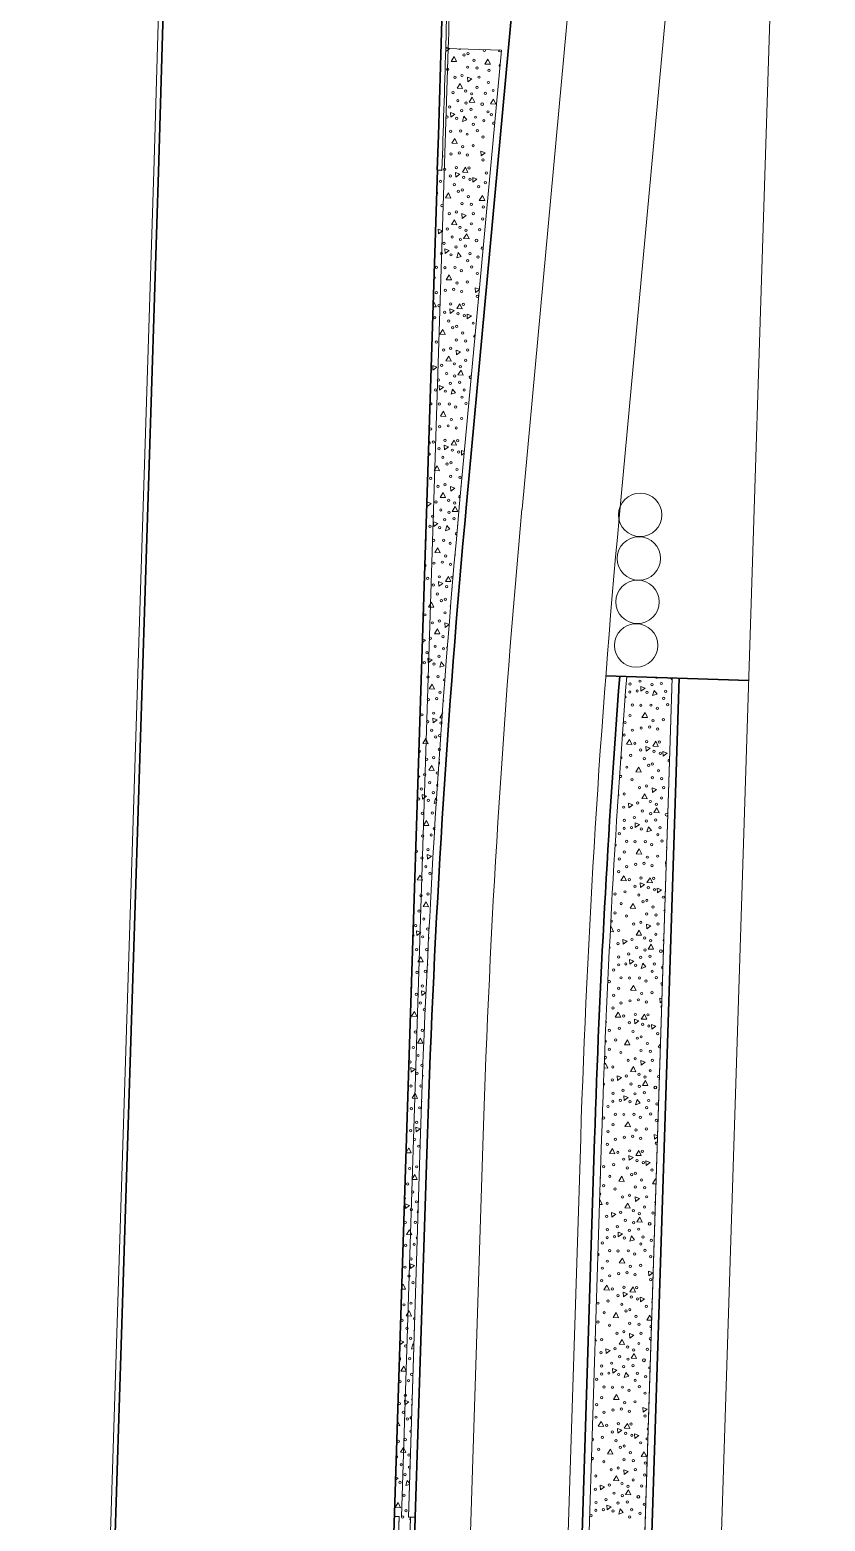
# Model space of a CAD drawing. Extents: x 2536801 to 2538856, y 7112140 to 7131569.
# Drawn here: x 2537920.6 to 2538034.7, y 7123693.4 to 7123907.5 of the extents above; entities that cross this region are included whole.
import ezdxf

# ---------------------------------------------------------------- set-up
doc = ezdxf.new("R2010")
doc.units = 0
doc.header["$LTSCALE"] = 100
doc.header["$MEASUREMENT"] = 0
for name, color, linetype, lineweight in [('D_BOC_FR', 3, 'Continuous', 13), ('D_BOC_RMP', 1, 'Continuous', 13), ('D_CTB_1', 2, 'Continuous', 0), ('D_EOS_ML', 7, 'Continuous', 30), ('D_EOS_RMP', 1, 'Continuous', 30), ('D_EOT_ML', 7, 'Continuous', 13), ('D_EOT_RMP', 1, 'Continuous', 13), ('D_FOC_FR', 3, 'Continuous', 30), ('D_FOC_RMP', 1, 'Continuous', 30), ('D_MBGF', 20, 'Continuous', 0), ('D_RIPRAP_1', 7, 'Continuous', 0)]:
    doc.layers.add(name, color=color, linetype=linetype, lineweight=lineweight)
doc.linetypes.add('mbgf', pattern='A,1,-0.5,[46,dgnlstyle-BGELINES.shx,S=0.008,R=0,X=0,Y=0],-0.5,1', length=3)

msp = doc.modelspace()

# ---------------------------------------------------------------- linework, layer by layer
at = {"layer": 'D_BOC_FR', "lineweight": 0}
for p, q in [((2537930.22, 7123631.49), (2537938.41, 7123888.66)), ((2537979.73, 7123887.34), (2537979.06, 7123887.36)), ((2537967.04, 7123489.05), (2537973.57, 7123694)), ((2537972.9, 7123694.02), (2537973.57, 7123694))]:
    msp.add_line(p, q, dxfattribs=at)
for centre, radius, start, end in [((2531944.12, 7124079.64), 6038.67, 358.340864, 1.18977), ((2531944.12, 7124079.66), 5997.33, 358.175056, 1.189864)]:
    msp.add_arc(centre, radius, start, end, dxfattribs=at)
at = {"layer": 'D_BOC_RMP', "lineweight": 0}
for p, q in [((2537968.7, 7123489), (2537975.23, 7123693.94)), ((2537975.23, 7123693.94), (2537975.9, 7123693.93))]:
    msp.add_line(p, q, dxfattribs=at)
at = {"layer": 'D_CTB_1', "linetype": 'Continuous', "lineweight": 0, "ltscale": 0.025}
for p, q in [((2537973.9, 7123693.99), (2537980.62, 7123904.79)), ((2537987.25, 7123893.67), (2537982.25, 7123839.46)), ((2538004.1, 7123542.95), (2538012.75, 7123814.42)), ((2537974.9, 7123693.96), (2537976.65, 7123749.03)), ((2537974.9, 7123693.96), (2537976.65, 7123749.03)), ((2537997.7, 7123593.18), (2538002.64, 7123748.2))]:
    msp.add_line(p, q, dxfattribs=at)
at = {"layer": 'D_CTB_1', "linetype": 'Continuous', "lineweight": 13}
for centre in [(2538008.18, 7123837.83), (2538007.99, 7123831.58), (2538007.79, 7123825.34), (2538007.59, 7123819.09)]:
    msp.add_circle(centre, 3.12, dxfattribs=at)
at = {"layer": 'D_CTB_1', "linetype": 'Continuous', "lineweight": 0, "ltscale": 0.025}
for radius, start in [(1509, 174.73388), (1483, 175.60422)]:
    msp.add_arc((2539484.88, 7123700.96), radius, start, 178.17507, dxfattribs=at)
at = {"layer": 'D_EOS_ML'}
msp.add_line((2537954.94, 7121968.72), (2538013.75, 7123814.39), dxfattribs=at)
at = {"layer": 'D_EOS_RMP'}
for p, q in [((2538008.62, 7124114.61), (2537983.25, 7123839.37)), ((2538023.75, 7123814.07), (2538003.25, 7123814.72)), ((2537975.9, 7123693.93), (2537977.65, 7123748.99)), ((2537993.35, 7123488.21), (2538001.64, 7123748.23))]:
    msp.add_line(p, q, dxfattribs=at)
for radius, start in [(1508, 174.73388), (1484, 175.60595)]:
    msp.add_arc((2539484.88, 7123700.96), radius, start, 178.17507, dxfattribs=at)
at = {"layer": 'D_EOT_ML'}
msp.add_line((2537920.56, 7120575.68), (2538034.73, 7124158.82), dxfattribs=at)
at = {"layer": 'D_EOT_RMP'}
for p, q in [((2538019.64, 7124147.05), (2537991.22, 7123838.64)), ((2538033.58, 7124145.77), (2538005.16, 7123837.35)), ((2537976, 7123446.09), (2537985.65, 7123748.73)), ((2537990, 7123445.65), (2537999.64, 7123748.29))]:
    msp.add_line(p, q, dxfattribs=at)
for radius in [1500, 1486]:
    msp.add_arc((2539484.88, 7123700.96), radius, 174.73388, 178.17507, dxfattribs=at)
at = {"layer": 'D_FOC_FR'}
for p, q in [((2537930.89, 7123631.47), (2537939.08, 7123888.64)), ((2537966.19, 7123483.38), (2537979.06, 7123887.36))]:
    msp.add_line(p, q, dxfattribs=at)
for centre, radius, start, end in [((2531944.12, 7124079.64), 6038, 358.175057, 1.18977), ((2531944.12, 7124079.66), 5998, 358.175056, 1.189864)]:
    msp.add_arc(centre, radius, start, end, dxfattribs=at)
at = {"layer": 'D_FOC_RMP'}
msp.add_line((2537969.37, 7123488.97), (2537975.9, 7123693.93), dxfattribs=at)
at = {"layer": 'D_MBGF', "linetype": 'mbgf', "lineweight": 13, "ltscale": 0.025}
msp.add_arc((2531944.68, 7124097.11), 6039, 358.175057, 358.345843, dxfattribs=at)
at = {"layer": 'D_RIPRAP_1', "color": 7, "linetype": 'Continuous', "lineweight": 0, "flags": 128}
for points in [[(2537980.27, 7123904.99), (2537980.84, 7123904.77), (2537980.26, 7123904.34), (2537980.26, 7123904.44)], [(2537988.23, 7123904.32), (2537987.82, 7123904.34), (2537987.97, 7123904.58)], [(2537979.67, 7123887.34), (2537979.69, 7123887.29), (2537979.06, 7123887.32)], [(2537985.09, 7123870.19), (2537984.53, 7123869.78), (2537984.49, 7123870.45), (2537985.09, 7123870.22)], [(2537978.45, 7123868.29), (2537978.54, 7123868.43), (2537978.88, 7123867.71), (2537978.44, 7123867.72)], [(2537984.46, 7123863.39), (2537984.27, 7123863.39), (2537984.49, 7123863.75)], [(2537977.83, 7123848.63), (2537978.07, 7123848.12), (2537977.81, 7123848.13)], [(2537982.92, 7123846.7), (2537982.55, 7123846.42), (2537982.51, 7123847.09), (2537982.94, 7123846.92)], [(2537977.19, 7123828.67), (2537977.25, 7123828.53), (2537977.19, 7123828.54)], [(2537976.92, 7123820.05), (2537977.38, 7123819.86), (2537976.9, 7123819.51)], [(2537980.49, 7123818.75), (2537980.39, 7123818.75), (2537980.51, 7123818.93)], [(2537979.82, 7123808.69), (2537979.4, 7123808.7), (2537979.84, 7123809.4), (2537979.86, 7123809.36)], [(2537979.38, 7123802.07), (2537979.37, 7123802.06), (2537979.33, 7123802.73), (2537979.42, 7123802.7)], [(2537976.29, 7123800.39), (2537976.57, 7123800.28), (2537976.28, 7123800.07)], [(2538005.14, 7123797.63), (2538005.17, 7123797.57), (2538005.13, 7123797.57)], [(2537979.01, 7123796.53), (2537978.59, 7123796.39), (2537978.79, 7123797.14), (2537979.03, 7123796.84)], [(2538011.89, 7123787.4), (2538011.84, 7123787.36), (2538011.8, 7123788.03), (2538011.91, 7123787.99)], [(2537975.66, 7123780.73), (2537975.76, 7123780.69), (2537975.66, 7123780.62)], [(2538011.69, 7123780.97), (2538011.57, 7123780.97), (2538011.69, 7123781.16)], [(2538003.93, 7123778.58), (2538004.02, 7123778.71), (2538004.36, 7123777.98), (2538003.91, 7123778)], [(2537977.86, 7123776.83), (2537977.78, 7123776.8), (2537977.87, 7123777.15)], [(2538011.27, 7123767.95), (2538011.03, 7123767.77), (2538010.99, 7123768.44), (2538011.28, 7123768.33)], [(2538011.06, 7123761.38), (2538010.76, 7123761.39), (2538011.08, 7123761.89)], [(2538003.1, 7123758.95), (2538003.21, 7123759.12), (2538003.54, 7123758.4), (2538003.07, 7123758.42)], [(2537977.01, 7123757.23), (2537976.96, 7123757.22), (2537977.01, 7123757.4)], [(2538010.65, 7123748.51), (2538010.21, 7123748.19), (2538010.18, 7123748.86), (2538010.66, 7123748.67)], [(2537974.57, 7123746.29), (2537974.98, 7123746.95), (2537975.32, 7123746.22), (2537974.56, 7123746.26)], [(2538010.44, 7123741.78), (2538009.95, 7123741.8), (2538010.39, 7123742.5), (2538010.46, 7123742.35)], [(2537976.29, 7123737.68), (2537976.15, 7123737.63), (2537976.31, 7123738.2)], [(2538002.36, 7123739.49), (2538002.39, 7123739.54), (2538002.73, 7123738.81), (2538002.34, 7123738.83)], [(2537973.95, 7123727.02), (2537974.17, 7123727.37), (2537974.51, 7123726.64), (2537973.94, 7123726.66)], [(2538009.81, 7123722.19), (2538009.14, 7123722.22), (2538009.58, 7123722.91), (2538009.82, 7123722.39)], [(2537973.71, 7123719.31), (2537974.25, 7123719.1), (2537973.69, 7123718.68)], [(2537975.67, 7123718.16), (2537975.34, 7123718.05), (2537975.54, 7123718.8), (2537975.68, 7123718.62)], [(2538001.73, 7123719.64), (2538001.92, 7123719.23), (2538001.71, 7123719.24)], [(2537975.43, 7123710.77), (2537975.34, 7123710.78), (2537975.44, 7123710.93)], [(2537973.34, 7123707.75), (2537973.36, 7123707.78), (2537973.69, 7123707.05), (2537973.32, 7123707.07)], [(2537973.08, 7123699.65), (2537973.44, 7123699.51), (2537973.07, 7123699.24)], [(2537975.04, 7123698.64), (2537974.53, 7123698.46), (2537974.73, 7123699.21), (2537975.05, 7123698.81)], [(2538001.09, 7123699.67), (2538001.1, 7123699.64), (2538001.09, 7123699.64)]]:
    msp.add_lwpolyline(points, dxfattribs=at)
at = {"layer": 'D_RIPRAP_1', "color": 7, "lineweight": 0, "flags": 128}
for points in [[(2537982.25, 7123839.46), (2537987.25, 7123893.67), (2537988.26, 7123904.57), (2537980.26, 7123904.8)], [(2537979.73, 7123887.34), (2537979.06, 7123887.36), (2537972.9, 7123694.02), (2537973.57, 7123694), (2537967.04, 7123489.05), (2537968.7, 7123489), (2537975.23, 7123693.94), (2537974.9, 7123693.95), (2537976.65, 7123749.02)], [(2538002.35, 7123487.92), (2538004.1, 7123542.95), (2538012.75, 7123814.42), (2538006.25, 7123814.63)]]:
    msp.add_lwpolyline(points, dxfattribs=at)
at = {"layer": 'D_RIPRAP_1', "color": 7, "linetype": 'Continuous', "lineweight": 0, "flags": 128}
for points in [[(2537981.82, 7123902.91), (2537981.05, 7123902.94), (2537981.49, 7123903.63)], [(2537986.67, 7123902.53), (2537985.89, 7123902.56), (2537986.33, 7123903.26)], [(2537983.43, 7123899.99), (2537983.39, 7123900.66), (2537984.01, 7123900.42)], [(2537982.69, 7123899.07), (2537981.91, 7123899.1), (2537982.35, 7123899.79)], [(2537984.42, 7123897.06), (2537983.64, 7123897.09), (2537984.08, 7123897.79)], [(2537987.47, 7123896.8), (2537986.69, 7123896.83), (2537987.13, 7123897.52)], [(2537980.98, 7123894.93), (2537980.95, 7123895.6), (2537981.56, 7123895.36)], [(2537983.29, 7123894.53), (2537982.65, 7123894.31), (2537982.86, 7123895.06)], [(2537981.9, 7123891.15), (2537981.12, 7123891.18), (2537981.56, 7123891.87)], [(2537985.34, 7123889.36), (2537985.31, 7123890.03), (2537985.92, 7123889.79)], [(2537983.43, 7123887.01), (2537982.66, 7123887.04), (2537983.1, 7123887.74)], [(2537981.71, 7123886.33), (2537981.68, 7123887), (2537982.29, 7123886.76)], [(2537984.17, 7123885.59), (2537984.14, 7123886.26), (2537984.75, 7123886.02)], [(2537981.01, 7123883.32), (2537980.23, 7123883.35), (2537980.67, 7123884.05)], [(2537985.86, 7123882.95), (2537985.08, 7123882.98), (2537985.52, 7123883.67)], [(2537982.62, 7123880.4), (2537982.58, 7123881.08), (2537983.2, 7123880.83)], [(2537979.24, 7123878.19), (2537979.2, 7123878.86), (2537979.82, 7123878.62)], [(2537981.87, 7123879.48), (2537981.1, 7123879.52), (2537981.54, 7123880.21)], [(2537983.61, 7123877.47), (2537982.83, 7123877.51), (2537983.27, 7123878.2)], [(2537980.17, 7123875.35), (2537980.14, 7123876.02), (2537980.75, 7123875.78)], [(2537982.48, 7123874.94), (2537981.84, 7123874.73), (2537982.05, 7123875.48)], [(2537981.08, 7123871.56), (2537980.31, 7123871.59), (2537980.74, 7123872.29)], [(2537982.62, 7123867.43), (2537981.84, 7123867.46), (2537982.28, 7123868.15)], [(2537980.9, 7123866.75), (2537980.86, 7123867.42), (2537981.48, 7123867.17)], [(2537983.36, 7123866), (2537983.32, 7123866.67), (2537983.94, 7123866.43)], [(2537980.2, 7123863.73), (2537979.42, 7123863.77), (2537979.86, 7123864.46)], [(2537981.06, 7123859.9), (2537980.28, 7123859.93), (2537980.72, 7123860.62)], [(2537981.8, 7123860.82), (2537981.77, 7123861.49), (2537982.38, 7123861.25)], [(2537978.43, 7123858.61), (2537978.39, 7123859.28), (2537979.01, 7123859.03)], [(2537982.79, 7123857.89), (2537982.02, 7123857.92), (2537982.46, 7123858.61)], [(2537979.36, 7123855.76), (2537979.32, 7123856.43), (2537979.94, 7123856.19)], [(2537981.66, 7123855.35), (2537981.03, 7123855.14), (2537981.23, 7123855.89)], [(2537980.27, 7123851.98), (2537979.49, 7123852.01), (2537979.93, 7123852.7)], [(2537980.09, 7123847.16), (2537980.05, 7123847.83), (2537980.67, 7123847.59)], [(2537981.81, 7123847.84), (2537981.03, 7123847.87), (2537981.47, 7123848.57)], [(2537979.38, 7123844.15), (2537978.61, 7123844.18), (2537979.05, 7123844.88)], [(2537980.25, 7123840.31), (2537979.47, 7123840.34), (2537979.91, 7123841.04)], [(2537980.99, 7123841.23), (2537980.96, 7123841.9), (2537981.57, 7123841.66)], [(2537977.61, 7123839.02), (2537977.58, 7123839.69), (2537978.19, 7123839.45)], [(2537981.98, 7123838.3), (2537981.2, 7123838.34), (2537981.64, 7123839.03)], [(2537978.55, 7123836.18), (2537978.51, 7123836.85), (2537979.13, 7123836.61)], [(2537980.85, 7123835.77), (2537980.22, 7123835.56), (2537980.42, 7123836.31)], [(2537979.46, 7123832.39), (2537978.68, 7123832.42), (2537979.12, 7123833.12)], [(2537979.27, 7123827.58), (2537979.24, 7123828.25), (2537979.85, 7123828)], [(2537981, 7123828.26), (2537980.22, 7123828.29), (2537980.66, 7123828.98)], [(2537978.57, 7123824.56), (2537977.79, 7123824.6), (2537978.23, 7123825.29)], [(2537979.44, 7123820.73), (2537978.66, 7123820.76), (2537979.1, 7123821.45)], [(2537980.18, 7123821.65), (2537980.14, 7123822.32), (2537980.76, 7123822.08)], [(2537977.73, 7123816.59), (2537977.7, 7123817.26), (2537978.31, 7123817.02)], [(2537980.04, 7123816.18), (2537979.4, 7123815.97), (2537979.61, 7123816.72)], [(2537978.64, 7123812.81), (2537977.87, 7123812.84), (2537978.31, 7123813.53)], [(2538008.29, 7123812.51), (2538008.26, 7123813.18), (2538008.87, 7123812.94)], [(2538010.6, 7123812.1), (2538009.96, 7123811.89), (2538010.17, 7123812.64)], [(2537978.46, 7123807.99), (2537978.42, 7123808.66), (2537979.04, 7123808.42)], [(2538009.21, 7123808.73), (2538008.43, 7123808.76), (2538008.87, 7123809.45)], [(2537977.76, 7123804.98), (2537976.98, 7123805.01), (2537977.42, 7123805.71)], [(2538007, 7123804.87), (2538006.22, 7123804.9), (2538006.66, 7123805.6)], [(2538009.02, 7123803.91), (2538008.99, 7123804.58), (2538009.6, 7123804.34)], [(2538010.74, 7123804.59), (2538009.97, 7123804.62), (2538010.41, 7123805.32)], [(2537978.62, 7123801.14), (2537977.85, 7123801.17), (2537978.28, 7123801.87)], [(2538011.48, 7123803.17), (2538011.44, 7123803.84), (2538012.06, 7123803.6)], [(2538008.32, 7123800.9), (2538007.54, 7123800.93), (2538007.98, 7123801.63)], [(2537976.92, 7123797.01), (2537976.88, 7123797.68), (2537977.5, 7123797.44)], [(2538009.18, 7123797.06), (2538008.41, 7123797.09), (2538008.85, 7123797.79)], [(2538009.93, 7123797.98), (2538009.89, 7123798.65), (2538010.51, 7123798.41)], [(2538006.55, 7123795.77), (2538006.51, 7123796.44), (2538007.13, 7123796.2)], [(2538010.92, 7123795.05), (2538010.14, 7123795.09), (2538010.58, 7123795.78)], [(2537977.83, 7123793.22), (2537977.05, 7123793.25), (2537977.49, 7123793.95)], [(2538007.48, 7123792.93), (2538007.44, 7123793.6), (2538008.06, 7123793.36)], [(2538009.79, 7123792.52), (2538009.15, 7123792.31), (2538009.36, 7123793.06)], [(2537977.65, 7123788.41), (2537977.61, 7123789.08), (2537978.23, 7123788.83)], [(2538008.39, 7123789.14), (2538007.62, 7123789.17), (2538008.05, 7123789.87)], [(2537976.95, 7123785.39), (2537976.17, 7123785.43), (2537976.61, 7123786.12)], [(2538006.19, 7123785.28), (2538005.41, 7123785.32), (2538005.85, 7123786.01)], [(2538008.21, 7123784.33), (2538008.17, 7123785), (2538008.79, 7123784.75)], [(2538009.93, 7123785.01), (2538009.15, 7123785.04), (2538009.59, 7123785.73)], [(2538010.67, 7123783.58), (2538010.63, 7123784.25), (2538011.25, 7123784.01)], [(2537977.81, 7123781.56), (2537977.03, 7123781.59), (2537977.47, 7123782.28)], [(2538007.51, 7123781.31), (2538006.73, 7123781.35), (2538007.17, 7123782.04)], [(2538008.37, 7123777.48), (2538007.59, 7123777.51), (2538008.03, 7123778.2)], [(2538009.11, 7123778.4), (2538009.08, 7123779.07), (2538009.69, 7123778.83)], [(2537976.11, 7123777.42), (2537976.07, 7123778.09), (2537976.69, 7123777.85)], [(2538005.74, 7123776.19), (2538005.7, 7123776.86), (2538006.32, 7123776.61)], [(2538010.1, 7123775.47), (2538009.33, 7123775.5), (2538009.76, 7123776.19)], [(2537977.02, 7123773.64), (2537976.24, 7123773.67), (2537976.68, 7123774.36)], [(2538006.67, 7123773.34), (2538006.63, 7123774.01), (2538007.25, 7123773.77)], [(2538008.97, 7123772.93), (2538008.34, 7123772.72), (2538008.54, 7123773.47)], [(2538007.58, 7123769.56), (2538006.8, 7123769.59), (2538007.24, 7123770.28)], [(2537976.83, 7123768.82), (2537976.8, 7123769.49), (2537977.42, 7123769.25)], [(2537976.13, 7123765.81), (2537975.36, 7123765.84), (2537975.8, 7123766.54)], [(2538005.38, 7123765.7), (2538004.6, 7123765.73), (2538005.04, 7123766.43)], [(2538007.4, 7123764.74), (2538007.36, 7123765.41), (2538007.98, 7123765.17)], [(2538009.12, 7123765.42), (2538008.34, 7123765.45), (2538008.78, 7123766.15)], [(2538009.86, 7123764), (2538009.82, 7123764.67), (2538010.44, 7123764.43)], [(2537977, 7123761.97), (2537976.22, 7123762), (2537976.66, 7123762.7)], [(2538006.69, 7123761.73), (2538005.92, 7123761.76), (2538006.36, 7123762.46)], [(2538008.3, 7123758.81), (2538008.26, 7123759.48), (2538008.88, 7123759.24)], [(2537975.29, 7123757.84), (2537975.26, 7123758.51), (2537975.87, 7123758.27)], [(2538004.92, 7123756.6), (2538004.89, 7123757.27), (2538005.5, 7123757.03)], [(2538007.56, 7123757.89), (2538006.78, 7123757.92), (2538007.22, 7123758.62)], [(2537976.21, 7123754.05), (2537975.43, 7123754.08), (2537975.87, 7123754.78)], [(2538009.29, 7123755.88), (2538008.51, 7123755.92), (2538008.95, 7123756.61)], [(2538005.86, 7123753.76), (2538005.82, 7123754.43), (2538006.44, 7123754.19)], [(2538008.16, 7123753.35), (2538007.52, 7123753.14), (2538007.73, 7123753.89)], [(2538006.77, 7123749.97), (2538005.99, 7123750), (2538006.43, 7123750.7)], [(2537976.02, 7123749.24), (2537975.99, 7123749.91), (2537976.6, 7123749.66)], [(2538004.56, 7123746.11), (2538003.79, 7123746.15), (2538004.22, 7123746.84)], [(2538008.3, 7123745.83), (2538007.53, 7123745.87), (2538007.97, 7123746.56)], [(2538006.58, 7123745.16), (2538006.55, 7123745.83), (2538007.16, 7123745.58)], [(2538009.04, 7123744.41), (2538009.01, 7123745.08), (2538009.62, 7123744.84)], [(2537976.18, 7123742.39), (2537975.41, 7123742.42), (2537975.85, 7123743.11)], [(2538005.88, 7123742.14), (2538005.1, 7123742.18), (2538005.54, 7123742.87)], [(2538007.49, 7123739.23), (2538007.45, 7123739.9), (2538008.07, 7123739.66)], [(2537974.48, 7123738.25), (2537974.44, 7123738.92), (2537975.06, 7123738.68)], [(2538004.11, 7123737.02), (2538004.08, 7123737.69), (2538004.69, 7123737.44)], [(2538006.75, 7123738.31), (2538005.97, 7123738.34), (2538006.41, 7123739.03)], [(2538008.48, 7123736.3), (2538007.7, 7123736.33), (2538008.14, 7123737.02)], [(2537975.39, 7123734.47), (2537974.62, 7123734.5), (2537975.05, 7123735.19)], [(2538005.04, 7123734.17), (2538005.01, 7123734.84), (2538005.62, 7123734.6)], [(2538007.35, 7123733.76), (2538006.71, 7123733.55), (2538006.92, 7123734.3)], [(2538005.95, 7123730.39), (2538005.18, 7123730.42), (2538005.62, 7123731.11)], [(2537975.21, 7123729.65), (2537975.17, 7123730.32), (2537975.79, 7123730.08)], [(2538009.4, 7123728.6), (2538009.36, 7123729.27), (2538009.98, 7123729.03)], [(2538003.75, 7123726.53), (2538002.97, 7123726.56), (2538003.41, 7123727.26)], [(2538007.49, 7123726.25), (2538006.71, 7123726.28), (2538007.15, 7123726.98)], [(2538005.77, 7123725.57), (2538005.73, 7123726.24), (2538006.35, 7123726)], [(2538008.23, 7123724.83), (2538008.19, 7123725.5), (2538008.81, 7123725.26)], [(2537975.37, 7123722.8), (2537974.59, 7123722.83), (2537975.03, 7123723.53)], [(2538005.07, 7123722.56), (2538004.29, 7123722.59), (2538004.73, 7123723.29)], [(2538005.93, 7123718.72), (2538005.15, 7123718.75), (2538005.59, 7123719.45)], [(2538006.68, 7123719.64), (2538006.64, 7123720.31), (2538007.26, 7123720.07)], [(2538003.3, 7123717.43), (2538003.26, 7123718.1), (2538003.88, 7123717.86)], [(2538007.66, 7123716.71), (2538006.89, 7123716.74), (2538007.33, 7123717.44)], [(2537974.58, 7123714.88), (2537973.8, 7123714.91), (2537974.24, 7123715.61)], [(2538004.23, 7123714.59), (2538004.19, 7123715.26), (2538004.81, 7123715.02)], [(2538006.53, 7123714.18), (2538005.9, 7123713.97), (2538006.1, 7123714.72)], [(2537974.4, 7123710.07), (2537974.36, 7123710.74), (2537974.98, 7123710.49)], [(2538005.14, 7123710.8), (2538004.36, 7123710.83), (2538004.8, 7123711.53)], [(2538008.59, 7123709.02), (2538008.55, 7123709.69), (2538009.17, 7123709.45)], [(2538002.94, 7123706.94), (2538002.16, 7123706.98), (2538002.6, 7123707.67)], [(2538004.96, 7123705.99), (2538004.92, 7123706.66), (2538005.54, 7123706.41)], [(2538006.68, 7123706.66), (2538005.9, 7123706.7), (2538006.34, 7123707.39)], [(2538007.42, 7123705.24), (2538007.38, 7123705.91), (2538008, 7123705.67)], [(2537974.56, 7123703.22), (2537973.78, 7123703.25), (2537974.22, 7123703.94)], [(2538004.26, 7123702.97), (2538003.48, 7123703.01), (2538003.92, 7123703.7)], [(2538009.1, 7123702.6), (2538008.32, 7123702.63), (2538008.76, 7123703.33)], [(2538005.12, 7123699.14), (2538004.34, 7123699.17), (2538004.78, 7123699.86)], [(2538005.86, 7123700.06), (2538005.83, 7123700.73), (2538006.44, 7123700.49)], [(2538002.49, 7123697.85), (2538002.45, 7123698.52), (2538003.07, 7123698.27)], [(2538006.85, 7123697.13), (2538006.07, 7123697.16), (2538006.51, 7123697.85)], [(2537973.77, 7123695.29), (2537972.99, 7123695.33), (2537973.43, 7123696.02)], [(2538003.42, 7123695), (2538003.38, 7123695.67), (2538004, 7123695.43)], [(2538005.72, 7123694.59), (2538005.09, 7123694.38), (2538005.29, 7123695.13)]]:
    msp.add_lwpolyline(points, close=True, dxfattribs=at)
at = {"layer": 'D_RIPRAP_1', "color": 7, "linetype": 'Continuous', "lineweight": 0}
for centre, radius in [((2537982.89, 7123903.87), 0.163), ((2537983.45, 7123904.06), 0.163), ((2537984.32, 7123903.11), 0.163), ((2537980.53, 7123901.82), 0.163), ((2537981.58, 7123900.67), 0.163), ((2537982.59, 7123900.92), 0.163), ((2537983.42, 7123902.11), 0.163), ((2537984.77, 7123901.98), 0.163), ((2537985.04, 7123900.68), 0.163), ((2537986.48, 7123901.64), 0.163), ((2537981.31, 7123898.46), 0.163), ((2537983.14, 7123898.69), 0.163), ((2537983.99, 7123898.28), 0.163), ((2537984.74, 7123899.2), 0.163), ((2537985.95, 7123898.35), 0.163), ((2537986.39, 7123899.91), 0.163), ((2537987.07, 7123898.76), 0.163), ((2537980.84, 7123896.38), 0.163), ((2537982, 7123897.31), 0.163), ((2537982.56, 7123895.88), 0.163), ((2537983.19, 7123896.96), 0.163), ((2537983.89, 7123896.04), 0.163), ((2537985.48, 7123896.79), 0.199), ((2537980.43, 7123894.95), 0.163), ((2537981.83, 7123894.76), 0.163), ((2537984.22, 7123893.9), 0.163), ((2537984.54, 7123894.93), 0.163), ((2537985.73, 7123894.42), 0.163), ((2537986.32, 7123895.7), 0.163), ((2537986.8, 7123895.29), 0.163), ((2537980.96, 7123892.91), 0.163), ((2537982.4, 7123892.93), 0.163), ((2537983.34, 7123892.49), 0.163), ((2537984.8, 7123892.99), 0.163), ((2537985.63, 7123892.07), 0.163), ((2537981.02, 7123889.65), 0.163), ((2537982.23, 7123889.79), 0.163), ((2537982.7, 7123890.7), 0.163), ((2537983.38, 7123889.49), 0.163), ((2537984.2, 7123890.84), 0.163), ((2537980.1, 7123887.46), 0.163), ((2537981.79, 7123887.7), 0.163), ((2537983.61, 7123887.64), 0.163), ((2537985.62, 7123888.79), 0.163), ((2537979.51, 7123885.72), 0.163), ((2537980.93, 7123886.5), 0.163), ((2537981.48, 7123885.25), 0.163), ((2537982.84, 7123886.29), 0.163), ((2537983.74, 7123886.02), 0.163), ((2537985.94, 7123885.52), 0.163), ((2537986.09, 7123886.93), 0.163), ((2537982.07, 7123884.29), 0.163), ((2537982.63, 7123884.48), 0.163), ((2537983.5, 7123883.52), 0.163), ((2537985.01, 7123884.95), 0.163), ((2537979.71, 7123882.23), 0.163), ((2537980.77, 7123881.09), 0.163), ((2537981.77, 7123881.33), 0.163), ((2537982.61, 7123882.52), 0.163), ((2537983.95, 7123882.4), 0.163), ((2537984.22, 7123881.09), 0.163), ((2537985.67, 7123882.05), 0.163), ((2537980.5, 7123878.87), 0.163), ((2537982.32, 7123879.1), 0.163), ((2537983.17, 7123878.7), 0.163), ((2537983.93, 7123879.62), 0.163), ((2537985.14, 7123878.77), 0.163), ((2537985.57, 7123880.33), 0.163), ((2537980.03, 7123876.8), 0.163), ((2537981.19, 7123877.72), 0.163), ((2537982.38, 7123877.37), 0.163), ((2537984.67, 7123877.21), 0.199), ((2537979.62, 7123875.36), 0.163), ((2537981.02, 7123875.17), 0.163), ((2537981.74, 7123876.3), 0.163), ((2537983.08, 7123876.45), 0.163), ((2537983.73, 7123875.34), 0.163), ((2537984.91, 7123874.84), 0.163), ((2537978.94, 7123873.37), 0.163), ((2537980.14, 7123873.33), 0.163), ((2537981.59, 7123873.35), 0.163), ((2537982.52, 7123872.91), 0.163), ((2537983.4, 7123874.32), 0.163), ((2537983.99, 7123873.41), 0.163), ((2537984.82, 7123872.49), 0.163), ((2537981.42, 7123870.21), 0.163), ((2537981.89, 7123871.11), 0.163), ((2537983.38, 7123871.25), 0.163), ((2537978.91, 7123869.75), 0.163), ((2537980.2, 7123870.07), 0.163), ((2537980.98, 7123868.11), 0.163), ((2537982.57, 7123869.9), 0.163), ((2537982.8, 7123868.06), 0.163), ((2537984.81, 7123869.2), 0.163), ((2537978.7, 7123866.13), 0.163), ((2537979.29, 7123867.88), 0.163), ((2537980.11, 7123866.92), 0.163), ((2537982.03, 7123866.71), 0.163), ((2537982.92, 7123866.43), 0.163), ((2537980.67, 7123865.66), 0.163), ((2537981.26, 7123864.7), 0.163), ((2537981.82, 7123864.89), 0.163), ((2537982.69, 7123863.94), 0.163), ((2537984.2, 7123865.36), 0.163), ((2537978.9, 7123862.65), 0.163), ((2537980.96, 7123861.75), 0.163), ((2537981.79, 7123862.94), 0.163), ((2537983.14, 7123862.81), 0.163), ((2537979.95, 7123861.5), 0.163), ((2537981.51, 7123859.52), 0.163), ((2537983.11, 7123860.03), 0.163), ((2537983.41, 7123861.51), 0.163), ((2537979.69, 7123859.29), 0.163), ((2537980.38, 7123858.13), 0.163), ((2537981.56, 7123857.79), 0.163), ((2537982.36, 7123859.11), 0.163), ((2537978.81, 7123855.78), 0.163), ((2537979.21, 7123857.21), 0.163), ((2537980.21, 7123855.59), 0.163), ((2537980.93, 7123856.71), 0.163), ((2537982.27, 7123856.87), 0.163), ((2537982.91, 7123855.76), 0.163), ((2537979.33, 7123853.74), 0.163), ((2537980.77, 7123853.76), 0.163), ((2537981.71, 7123853.32), 0.163), ((2537982.59, 7123854.73), 0.163), ((2537983.18, 7123853.82), 0.163), ((2537981.07, 7123851.53), 0.163), ((2537982.57, 7123851.67), 0.163), ((2537978.1, 7123850.17), 0.163), ((2537979.39, 7123850.48), 0.163), ((2537980.61, 7123850.62), 0.163), ((2537981.76, 7123850.32), 0.163), ((2537978.48, 7123848.29), 0.163), ((2537979.3, 7123847.33), 0.163), ((2537980.16, 7123848.53), 0.163), ((2537981.22, 7123847.12), 0.163), ((2537981.98, 7123848.47), 0.163), ((2537982.11, 7123846.85), 0.163), ((2537979.85, 7123846.08), 0.163), ((2537980.45, 7123845.12), 0.163), ((2537981.01, 7123845.31), 0.163), ((2537978.09, 7123843.06), 0.163), ((2537980.98, 7123843.35), 0.163), ((2537981.88, 7123844.35), 0.163), ((2537982.33, 7123843.23), 0.163), ((2537979.14, 7123841.92), 0.163), ((2537980.15, 7123842.16), 0.163), ((2537978.88, 7123839.7), 0.163), ((2537979.56, 7123838.55), 0.163), ((2537980.7, 7123839.93), 0.163), ((2537980.75, 7123838.2), 0.163), ((2537981.55, 7123839.53), 0.163), ((2537978, 7123836.19), 0.163), ((2537978.4, 7123837.63), 0.163), ((2537979.39, 7123836), 0.163), ((2537980.12, 7123837.13), 0.163), ((2537981.46, 7123837.28), 0.163), ((2537978.52, 7123834.16), 0.163), ((2537979.96, 7123834.18), 0.163), ((2537980.9, 7123833.74), 0.163), ((2537980.26, 7123831.94), 0.163), ((2537978.58, 7123830.9), 0.163), ((2537979.79, 7123831.04), 0.163), ((2537980.95, 7123830.73), 0.163), ((2537977.66, 7123828.71), 0.163), ((2537978.49, 7123827.75), 0.163), ((2537979.35, 7123828.94), 0.163), ((2537980.4, 7123827.54), 0.163), ((2537981.17, 7123828.89), 0.163), ((2537979.04, 7123826.49), 0.163), ((2537979.63, 7123825.53), 0.163), ((2537980.2, 7123825.72), 0.163), ((2537977.27, 7123823.48), 0.163), ((2537980.17, 7123823.77), 0.163), ((2537978.33, 7123822.33), 0.163), ((2537979.33, 7123822.58), 0.163), ((2537978.06, 7123820.12), 0.163), ((2537978.75, 7123818.96), 0.163), ((2537979.88, 7123820.35), 0.163), ((2537977.18, 7123816.61), 0.163), ((2537977.59, 7123818.04), 0.163), ((2537979.3, 7123817.54), 0.163), ((2537979.94, 7123818.62), 0.163), ((2537977.7, 7123814.57), 0.163), ((2537978.58, 7123816.42), 0.163), ((2537979.15, 7123814.59), 0.163), ((2537979.45, 7123812.36), 0.163), ((2538006.69, 7123812.4), 0.163), ((2538006.73, 7123813.54), 0.163), ((2538007.74, 7123812.53), 0.163), ((2538008.15, 7123813.96), 0.163), ((2538009.14, 7123812.34), 0.163), ((2538009.86, 7123813.46), 0.163), ((2538011.2, 7123813.62), 0.163), ((2538011.85, 7123812.51), 0.163), ((2537977.76, 7123811.31), 0.163), ((2537978.98, 7123811.45), 0.163), ((2538007.06, 7123810.53), 0.163), ((2538008.27, 7123810.49), 0.163), ((2538009.71, 7123810.51), 0.163), ((2538011.53, 7123811.48), 0.163), ((2538012.11, 7123810.57), 0.163), ((2537976.85, 7123809.12), 0.163), ((2537977.67, 7123808.16), 0.163), ((2537978.54, 7123809.36), 0.163), ((2538006, 7123808.02), 0.163), ((2538006.71, 7123809.03), 0.163), ((2538010.01, 7123808.28), 0.163), ((2538010.65, 7123810.07), 0.163), ((2538011.51, 7123808.42), 0.163), ((2537978.23, 7123806.91), 0.163), ((2537978.82, 7123805.95), 0.163), ((2537979.38, 7123806.14), 0.163), ((2537979.59, 7123807.95), 0.163), ((2538005.88, 7123806.21), 0.163), ((2538007.04, 7123806.92), 0.163), ((2538008.32, 7123807.23), 0.163), ((2538009.54, 7123807.37), 0.163), ((2538010.69, 7123807.07), 0.163), ((2538007.41, 7123805.04), 0.163), ((2538008.24, 7123804.08), 0.163), ((2538009.1, 7123805.28), 0.163), ((2538010.15, 7123803.87), 0.163), ((2538010.92, 7123805.22), 0.163), ((2537977.52, 7123802.75), 0.163), ((2537978.52, 7123802.99), 0.163), ((2538006.26, 7123801.61), 0.163), ((2538006.82, 7123803.3), 0.163), ((2538008.79, 7123802.83), 0.163), ((2538009.38, 7123801.87), 0.163), ((2538009.94, 7123802.06), 0.163), ((2538011.05, 7123803.6), 0.163), ((2537977.25, 7123800.53), 0.163), ((2537979.07, 7123800.76), 0.163), ((2538007.02, 7123799.81), 0.163), ((2538009.92, 7123800.1), 0.163), ((2538010.81, 7123801.1), 0.163), ((2538011.26, 7123799.97), 0.163), ((2537976.78, 7123798.46), 0.163), ((2537977.94, 7123799.38), 0.163), ((2537978.49, 7123797.96), 0.163), ((2538005.88, 7123797.74), 0.163), ((2538008.08, 7123798.67), 0.163), ((2538009.08, 7123798.91), 0.163), ((2538011.53, 7123798.67), 0.163), ((2537976.37, 7123797.02), 0.163), ((2537977.77, 7123796.83), 0.163), ((2538005.8, 7123795.87), 0.163), ((2538007.81, 7123796.45), 0.163), ((2538008.5, 7123795.3), 0.163), ((2538009.63, 7123796.68), 0.163), ((2538010.48, 7123796.28), 0.163), ((2538011.24, 7123797.2), 0.163), ((2537976.89, 7123794.99), 0.163), ((2537978.33, 7123795.01), 0.163), ((2538005.92, 7123793.96), 0.163), ((2538007.34, 7123794.38), 0.163), ((2538009.05, 7123793.88), 0.163), ((2538009.68, 7123794.95), 0.163), ((2538010.39, 7123794.03), 0.163), ((2537976.95, 7123791.73), 0.163), ((2537978.17, 7123791.87), 0.163), ((2538005.19, 7123792.06), 0.163), ((2538005.88, 7123792.81), 0.163), ((2538006.25, 7123790.95), 0.163), ((2538006.93, 7123792.94), 0.163), ((2538007.45, 7123790.91), 0.163), ((2538008.33, 7123792.75), 0.163), ((2538008.9, 7123790.93), 0.163), ((2538010.71, 7123791.9), 0.163), ((2538011.04, 7123792.92), 0.163), ((2538011.3, 7123790.99), 0.163), ((2537977.72, 7123789.77), 0.163), ((2538005.9, 7123789.44), 0.163), ((2538009.83, 7123790.49), 0.163), ((2538010.69, 7123788.83), 0.163), ((2537976.86, 7123788.58), 0.163), ((2537977.41, 7123787.32), 0.163), ((2538005.07, 7123786.62), 0.163), ((2538005.19, 7123788.43), 0.163), ((2538006.22, 7123787.33), 0.163), ((2538007.51, 7123787.65), 0.163), ((2538008.73, 7123787.79), 0.163), ((2538009.19, 7123788.69), 0.163), ((2538009.88, 7123787.48), 0.163), ((2537978.01, 7123786.36), 0.163), ((2538006.6, 7123785.46), 0.163), ((2538007.42, 7123784.5), 0.163), ((2538008.29, 7123785.69), 0.163), ((2538010.11, 7123785.64), 0.163), ((2537976.7, 7123783.16), 0.163), ((2537977.71, 7123783.41), 0.163), ((2538004.57, 7123783.41), 0.163), ((2538006.01, 7123783.71), 0.163), ((2538007.98, 7123783.24), 0.163), ((2538009.13, 7123782.47), 0.163), ((2538009.34, 7123784.29), 0.163), ((2538010.23, 7123784.01), 0.163), ((2538011.51, 7123782.94), 0.163), ((2537976.44, 7123780.95), 0.163), ((2538004.56, 7123780.68), 0.163), ((2538005.45, 7123782.02), 0.163), ((2538006.21, 7123780.23), 0.163), ((2538008.57, 7123782.28), 0.163), ((2538009.1, 7123780.52), 0.163), ((2538010, 7123781.52), 0.163), ((2538010.45, 7123780.39), 0.163), ((2537975.96, 7123778.87), 0.163), ((2537977.12, 7123779.79), 0.163), ((2537977.68, 7123778.37), 0.163), ((2538005.07, 7123778.16), 0.163), ((2538007.26, 7123779.08), 0.163), ((2538008.27, 7123779.33), 0.163), ((2538010.72, 7123779.09), 0.163), ((2537976.95, 7123777.25), 0.163), ((2538004.99, 7123776.28), 0.163), ((2538007, 7123776.87), 0.163), ((2538008.82, 7123777.1), 0.163), ((2538009.67, 7123776.69), 0.163), ((2538010.42, 7123777.61), 0.163), ((2537976.08, 7123775.4), 0.163), ((2537977.52, 7123775.42), 0.163), ((2538005.1, 7123774.37), 0.163), ((2538006.52, 7123774.79), 0.163), ((2538007.69, 7123775.71), 0.163), ((2538008.24, 7123774.29), 0.163), ((2538008.87, 7123775.37), 0.163), ((2538009.58, 7123774.45), 0.163), ((2538011.16, 7123775.2), 0.199), ((2537976.14, 7123772.14), 0.163), ((2537977.35, 7123772.28), 0.163), ((2538004.38, 7123772.48), 0.163), ((2538005.07, 7123773.23), 0.163), ((2538006.12, 7123773.36), 0.163), ((2538007.52, 7123773.17), 0.163), ((2538009.9, 7123772.31), 0.163), ((2538010.22, 7123773.34), 0.163), ((2537976.91, 7123770.18), 0.163), ((2538005.09, 7123769.86), 0.163), ((2538005.43, 7123771.36), 0.163), ((2538006.64, 7123771.32), 0.163), ((2538008.08, 7123771.34), 0.163), ((2538009.02, 7123770.9), 0.163), ((2538010.48, 7123771.4), 0.163), ((2537976.05, 7123768.99), 0.163), ((2537976.6, 7123767.74), 0.163), ((2538004.38, 7123768.85), 0.163), ((2538005.41, 7123767.75), 0.163), ((2538006.7, 7123768.06), 0.163), ((2538007.92, 7123768.2), 0.163), ((2538008.38, 7123769.11), 0.163), ((2538009.07, 7123767.9), 0.163), ((2538009.88, 7123769.25), 0.163), ((2537977.2, 7123766.78), 0.163), ((2538004.26, 7123767.04), 0.163), ((2538005.79, 7123765.87), 0.163), ((2538007.47, 7123766.1), 0.163), ((2538009.29, 7123766.05), 0.163), ((2537975.89, 7123763.58), 0.163), ((2537976.9, 7123763.82), 0.163), ((2538003.76, 7123763.82), 0.163), ((2538005.2, 7123764.13), 0.163), ((2538006.61, 7123764.91), 0.163), ((2538007.16, 7123763.66), 0.163), ((2538008.53, 7123764.7), 0.163), ((2538009.42, 7123764.43), 0.163), ((2538010.69, 7123763.36), 0.163), ((2537975.62, 7123761.36), 0.163), ((2538003.75, 7123761.1), 0.163), ((2538004.64, 7123762.44), 0.163), ((2538007.76, 7123762.7), 0.163), ((2538008.29, 7123760.93), 0.163), ((2538008.32, 7123762.89), 0.163), ((2538009.19, 7123761.93), 0.163), ((2537975.15, 7123759.29), 0.163), ((2537976.31, 7123760.21), 0.163), ((2537976.86, 7123758.79), 0.163), ((2538005.4, 7123760.64), 0.163), ((2538006.45, 7123759.5), 0.163), ((2538007.46, 7123759.74), 0.163), ((2538009.64, 7123760.8), 0.163), ((2538009.91, 7123759.5), 0.163), ((2537976.14, 7123757.66), 0.163), ((2538004.18, 7123756.7), 0.163), ((2538004.25, 7123758.57), 0.163), ((2538006.19, 7123757.28), 0.163), ((2538008.01, 7123757.51), 0.163), ((2538008.86, 7123757.11), 0.163), ((2538009.61, 7123758.03), 0.163), ((2537975.27, 7123755.82), 0.163), ((2537976.71, 7123755.84), 0.163), ((2538004.29, 7123754.79), 0.163), ((2538005.71, 7123755.21), 0.163), ((2538006.87, 7123756.13), 0.163), ((2538007.43, 7123754.71), 0.163), ((2538008.06, 7123755.78), 0.163), ((2538008.77, 7123754.86), 0.163), ((2538010.35, 7123755.62), 0.199), ((2537975.32, 7123752.56), 0.163), ((2537976.54, 7123752.7), 0.163), ((2538003.56, 7123752.89), 0.163), ((2538004.25, 7123753.64), 0.163), ((2538005.31, 7123753.77), 0.163), ((2538006.7, 7123753.58), 0.163), ((2538009.09, 7123752.73), 0.163), ((2538009.41, 7123753.75), 0.163), ((2538010.6, 7123753.25), 0.163), ((2537976.1, 7123750.6), 0.163), ((2538002.93, 7123751.23), 0.163), ((2538004.28, 7123750.27), 0.163), ((2538004.62, 7123751.78), 0.163), ((2538005.83, 7123751.74), 0.163), ((2538007.27, 7123751.76), 0.163), ((2538008.21, 7123751.32), 0.163), ((2538009.67, 7123751.82), 0.163), ((2538010.5, 7123750.9), 0.163), ((2537975.24, 7123749.41), 0.163), ((2537975.79, 7123748.15), 0.163), ((2538003.56, 7123749.26), 0.163), ((2538004.6, 7123748.16), 0.163), ((2538005.89, 7123748.48), 0.163), ((2538007.1, 7123748.62), 0.163), ((2538007.57, 7123749.52), 0.163), ((2538008.26, 7123748.31), 0.163), ((2538009.07, 7123749.66), 0.163), ((2537976.38, 7123747.19), 0.163), ((2538003.45, 7123747.45), 0.163), ((2538004.97, 7123746.29), 0.163), ((2538006.66, 7123746.52), 0.163), ((2538008.48, 7123746.47), 0.163), ((2537975.08, 7123743.99), 0.163), ((2537976.08, 7123744.23), 0.163), ((2538002.94, 7123744.24), 0.163), ((2538004.38, 7123744.54), 0.163), ((2538005.8, 7123745.33), 0.163), ((2538006.35, 7123744.07), 0.163), ((2538007.71, 7123745.12), 0.163), ((2538008.61, 7123744.84), 0.163), ((2538009.88, 7123743.77), 0.163), ((2537974.81, 7123741.78), 0.163), ((2538003.82, 7123742.85), 0.163), ((2538006.94, 7123743.11), 0.163), ((2538007.5, 7123743.3), 0.163), ((2538008.37, 7123742.35), 0.163), ((2537975.5, 7123740.62), 0.163), ((2538002.94, 7123741.51), 0.163), ((2538004.58, 7123741.06), 0.163), ((2538005.64, 7123739.91), 0.163), ((2538006.64, 7123740.15), 0.163), ((2538007.48, 7123741.35), 0.163), ((2538008.82, 7123741.22), 0.163), ((2538009.09, 7123739.92), 0.163), ((2537975.33, 7123738.08), 0.163), ((2537976.05, 7123739.2), 0.163), ((2538003.44, 7123738.99), 0.163), ((2538005.37, 7123737.7), 0.163), ((2538007.19, 7123737.93), 0.163), ((2538008.05, 7123737.52), 0.163), ((2538008.8, 7123738.44), 0.163), ((2538010.01, 7123737.59), 0.163), ((2537974.45, 7123736.23), 0.163), ((2537975.9, 7123736.25), 0.163), ((2538003.36, 7123737.11), 0.163), ((2538003.48, 7123735.2), 0.163), ((2538004.9, 7123735.62), 0.163), ((2538006.06, 7123736.54), 0.163), ((2538007.25, 7123736.2), 0.163), ((2538007.95, 7123735.28), 0.163), ((2538009.54, 7123736.03), 0.199), ((2537975.73, 7123733.11), 0.163), ((2538002.75, 7123733.31), 0.163), ((2538003.44, 7123734.06), 0.163), ((2538004.49, 7123734.19), 0.163), ((2538005.89, 7123734), 0.163), ((2538006.61, 7123735.12), 0.163), ((2538008.27, 7123733.14), 0.163), ((2538008.6, 7123734.16), 0.163), ((2538009.79, 7123733.66), 0.163), ((2537974.51, 7123732.97), 0.163), ((2537975.29, 7123731.01), 0.163), ((2538003.81, 7123732.19), 0.163), ((2538005.01, 7123732.15), 0.163), ((2538006.46, 7123732.17), 0.163), ((2538007.39, 7123731.73), 0.163), ((2538008.86, 7123732.23), 0.163), ((2538009.69, 7123731.31), 0.163), ((2537974.42, 7123729.82), 0.163), ((2538002.75, 7123729.68), 0.163), ((2538003.46, 7123730.68), 0.163), ((2538005.07, 7123728.89), 0.163), ((2538006.29, 7123729.03), 0.163), ((2538006.76, 7123729.94), 0.163), ((2538008.26, 7123730.08), 0.163), ((2537974.98, 7123728.57), 0.163), ((2537975.57, 7123727.61), 0.163), ((2538002.63, 7123727.87), 0.163), ((2538003.78, 7123728.58), 0.163), ((2538004.16, 7123726.7), 0.163), ((2538005.85, 7123726.93), 0.163), ((2538007.44, 7123728.73), 0.163), ((2538007.67, 7123726.88), 0.163), ((2538009.68, 7123728.03), 0.163), ((2537975.27, 7123724.65), 0.163), ((2538002.13, 7123724.65), 0.163), ((2538003.57, 7123724.96), 0.163), ((2538004.98, 7123725.74), 0.163), ((2538005.54, 7123724.49), 0.163), ((2538006.9, 7123725.53), 0.163), ((2538007.79, 7123725.26), 0.163), ((2537974.26, 7123724.41), 0.163), ((2538003.01, 7123723.27), 0.163), ((2538006.13, 7123723.53), 0.163), ((2538006.69, 7123723.72), 0.163), ((2538007.56, 7123722.76), 0.163), ((2538009.07, 7123724.19), 0.163), ((2537974, 7123722.19), 0.163), ((2537974.69, 7123721.04), 0.163), ((2538002.13, 7123721.93), 0.163), ((2538003.77, 7123721.47), 0.163), ((2538004.83, 7123720.33), 0.163), ((2538005.83, 7123720.57), 0.163), ((2538006.66, 7123721.76), 0.163), ((2538008.01, 7123721.63), 0.163), ((2538008.28, 7123720.33), 0.163), ((2537974.52, 7123718.49), 0.163), ((2537975.24, 7123719.62), 0.163), ((2538002.63, 7123719.4), 0.163), ((2538004.56, 7123718.11), 0.163), ((2538006.38, 7123718.34), 0.163), ((2538007.98, 7123718.86), 0.163), ((2537975.08, 7123716.67), 0.163), ((2538002.55, 7123717.53), 0.163), ((2538004.09, 7123716.04), 0.163), ((2538005.25, 7123716.96), 0.163), ((2538006.43, 7123716.61), 0.163), ((2538007.23, 7123717.94), 0.163), ((2538008.72, 7123716.45), 0.199), ((2538009.2, 7123718.01), 0.163), ((2537975.38, 7123714.43), 0.163), ((2538002.63, 7123714.47), 0.163), ((2538002.66, 7123715.62), 0.163), ((2538003.68, 7123714.6), 0.163), ((2538005.08, 7123714.41), 0.163), ((2538005.8, 7123715.54), 0.163), ((2538007.14, 7123715.69), 0.163), ((2538007.78, 7123714.58), 0.163), ((2538008.97, 7123714.08), 0.163), ((2537973.7, 7123713.39), 0.163), ((2537974.92, 7123713.53), 0.163), ((2538001.94, 7123713.72), 0.163), ((2538002.99, 7123712.61), 0.163), ((2538004.2, 7123712.57), 0.163), ((2538005.64, 7123712.59), 0.163), ((2538006.58, 7123712.15), 0.163), ((2538007.46, 7123713.56), 0.163), ((2538008.05, 7123712.65), 0.163), ((2538008.87, 7123711.73), 0.163), ((2537973.61, 7123710.24), 0.163), ((2537974.47, 7123711.43), 0.163), ((2538001.94, 7123710.09), 0.163), ((2538002.65, 7123711.1), 0.163), ((2538005.94, 7123710.35), 0.163), ((2538007.44, 7123710.49), 0.163), ((2537974.16, 7123708.98), 0.163), ((2537974.76, 7123708.02), 0.163), ((2538001.82, 7123708.28), 0.163), ((2538002.97, 7123708.99), 0.163), ((2538004.26, 7123709.31), 0.163), ((2538005.03, 7123707.35), 0.163), ((2538005.48, 7123709.45), 0.163), ((2538006.63, 7123709.14), 0.163), ((2538008.87, 7123708.44), 0.163), ((2538002.76, 7123705.37), 0.163), ((2538003.35, 7123707.12), 0.163), ((2538004.17, 7123706.16), 0.163), ((2538006.09, 7123705.95), 0.163), ((2538006.86, 7123707.3), 0.163), ((2538006.98, 7123705.67), 0.163), ((2537973.45, 7123704.82), 0.163), ((2537974.46, 7123705.06), 0.163), ((2538002.2, 7123703.68), 0.163), ((2538004.72, 7123704.9), 0.163), ((2538005.32, 7123703.94), 0.163), ((2538005.88, 7123704.13), 0.163), ((2538006.75, 7123703.17), 0.163), ((2538008.25, 7123704.6), 0.163), ((2537973.87, 7123701.45), 0.163), ((2537975.01, 7123702.84), 0.163), ((2538002.96, 7123701.88), 0.163), ((2538005.02, 7123700.98), 0.163), ((2538005.85, 7123702.18), 0.163), ((2538007.2, 7123702.05), 0.163), ((2538008.91, 7123701.7), 0.163), ((2537973.7, 7123698.91), 0.163), ((2537974.43, 7123700.03), 0.163), ((2538001.81, 7123699.82), 0.163), ((2538004.01, 7123700.74), 0.163), ((2538007.17, 7123699.27), 0.163), ((2538007.47, 7123700.75), 0.163), ((2538008.82, 7123699.98), 0.163), ((2537974.27, 7123697.08), 0.163), ((2538001.74, 7123697.94), 0.163), ((2538003.75, 7123698.53), 0.163), ((2538004.43, 7123697.37), 0.163), ((2538005.57, 7123698.76), 0.163), ((2538005.62, 7123697.03), 0.163), ((2538006.42, 7123698.35), 0.163), ((2538007.91, 7123696.86), 0.199), ((2538008.39, 7123698.42), 0.163), ((2537974.57, 7123694.85), 0.163), ((2538001.81, 7123694.89), 0.163), ((2538001.85, 7123696.03), 0.163), ((2538002.87, 7123695.01), 0.163), ((2538003.27, 7123696.45), 0.163), ((2538004.26, 7123694.83), 0.163), ((2538004.99, 7123695.95), 0.163), ((2538006.33, 7123696.11), 0.163), ((2538006.97, 7123694.99), 0.163), ((2538008.75, 7123695.77), 0.163), ((2537974.1, 7123693.94), 0.163), ((2538001.12, 7123694.14), 0.163), ((2538006.65, 7123693.97), 0.163), ((2538008.16, 7123694.49), 0.163)]:
    msp.add_circle(centre, radius, dxfattribs=at)
at = {"layer": 'D_RIPRAP_1', "color": 7, "lineweight": 0, "extrusion": (0, 0, -1)}
for centre, radius, start, end in [((-2531944.12, 7124079.64), 6038.67, 181.659136, 181.824943), ((-2539484.88, 7123700.96), 1509, 1.82493, 5.26612)]:
    msp.add_arc(centre, radius, start, end, dxfattribs=at)
at = {"layer": 'D_RIPRAP_1', "color": 7, "linetype": 'Continuous', "lineweight": 0}
for centre, radius, start, end in [((2537982.29, 7123904.83), 0.163, 211.0025, 325.6792), ((2537985.82, 7123904.53), 0.163, 137.6569, 39.0248), ((2537988.09, 7123902.37), 0.163, 97.6001, 251.8677), ((2537987.16, 7123894.08), 0.163, 33.1659, 316.3018), ((2537979.75, 7123892.95), 0.163, 334.3831, 22.1328), ((2537979.73, 7123889.34), 0.163, 290.2872, 66.2287), ((2537978.95, 7123884.03), 0.163, 269.0344, 87.3158), ((2537978.57, 7123875.23), 0.163, 308.3525, 47.9977), ((2537978.61, 7123876.38), 0.163, 307.8684, 48.4817), ((2537985.51, 7123876.12), 0.163, 35.1052, 314.3626), ((2537978.59, 7123871.86), 0.163, 259.5908, 96.7594), ((2537983.85, 7123857.62), 0.199, 62.785, 286.6828), ((2537978.12, 7123853.78), 0.163, 214.0249, 142.3253), ((2537977.89, 7123846.55), 0.163, 217.3314, 139.0188), ((2537982.3, 7123840.45), 0.163, 68.768, 280.6998), ((2537982.6, 7123841.92), 0.163, 129.9916, 219.4762), ((2537982.1, 7123836.17), 0.163, 135.6414, 214.6291), ((2537977.31, 7123834.2), 0.163, 288.48, 67.8701), ((2537981.78, 7123835.15), 0.163, 43.235, 307.0355), ((2537981.76, 7123832.08), 0.163, 139.1707, 211.0997), ((2537977.29, 7123830.58), 0.163, 255.2073, 101.1429), ((2537977.07, 7123826.96), 0.163, 290.6418, 65.7084), ((2537981.3, 7123827.26), 0.163, 115.3223, 234.9482), ((2537981.06, 7123824.77), 0.163, 107.0671, 243.2034), ((2537980.74, 7123819.94), 0.163, 146.3132, 203.9573), ((2537980.09, 7123814.15), 0.163, 51.2686, 301.1239), ((2538010.5, 7123814.54), 0.163, 194.3279, 342.0223), ((2538012.79, 7123814.37), 0.199, 164.586, 256.885), ((2537976.48, 7123811), 0.163, 337.1094, 19.2407), ((2537980.13, 7123811.15), 0.163, 156.2374, 196.155), ((2538006, 7123811.65), 0.163, 284.4429, 68.0963), ((2537976.46, 7123803.89), 0.163, 246.8052, 109.545), ((2537979.36, 7123804.18), 0.163, 6.5454, 345.847), ((2538005.38, 7123802.99), 0.163, 306.7535, 45.7857), ((2538012.32, 7123802.53), 0.163, 69.1292, 287.221), ((2538005.38, 7123800.27), 0.163, 242.2635, 110.2757), ((2537979.12, 7123799.03), 0.163, 68.299, 284.0934), ((2538011.98, 7123794.79), 0.199, 39.305, 317.0451), ((2537978.63, 7123792.77), 0.163, 36.8651, 315.5273), ((2537976.04, 7123789.54), 0.163, 232.486, 123.8641), ((2538004.56, 7123790.4), 0.163, 308.6145, 43.9247), ((2538012.13, 7123790.07), 0.163, 155.7665, 200.5837), ((2537975.65, 7123784.31), 0.163, 320.6592, 35.691), ((2538004, 7123779.5), 0.163, 259.4229, 95.6871), ((2537975.56, 7123777.44), 0.163, 268.7046, 87.6455), ((2538011.64, 7123776.76), 0.163, 120.2254, 236.1248), ((2538003.69, 7123775.69), 0.163, 316.182, 38.9281), ((2537977.82, 7123773.19), 0.163, 135.7474, 219.2835), ((2538011.41, 7123772.83), 0.163, 82.777, 273.5732), ((2537975.23, 7123769.95), 0.163, 303.2177, 53.1324), ((2538003.74, 7123770.82), 0.163, 207.4314, 147.6787), ((2538011.31, 7123770.48), 0.163, 74.6961, 281.654), ((2538011.31, 7123767.2), 0.163, 109.9103, 246.4398), ((2538003.2, 7123765.03), 0.163, 338.0011, 17.109), ((2538003.13, 7123762.27), 0.163, 308.2732, 46.8368), ((2538003.18, 7123759.91), 0.163, 251.0192, 104.0909), ((2538010.83, 7123757.18), 0.163, 49.3523, 306.9978), ((2538002.88, 7123756.1), 0.163, 304.9469, 50.1631), ((2537977.01, 7123753.6), 0.163, 163.9311, 191.0998), ((2538010.49, 7123747.61), 0.163, 36.245, 320.1051), ((2538002.39, 7123745.45), 0.163, 347.2239, 9.1263), ((2538002.32, 7123742.68), 0.163, 329.2468, 27.1034), ((2537974.34, 7123739.7), 0.163, 274.9009, 81.4492), ((2538002.37, 7123740.33), 0.163, 273.591, 82.7591), ((2538010.54, 7123740.87), 0.163, 141.4791, 214.8711), ((2538010.45, 7123739.15), 0.163, 122.5771, 233.7731), ((2537976.19, 7123734.02), 0.163, 96.1429, 260.2073), ((2538010.38, 7123734.94), 0.163, 166.2968, 190.0533), ((2538002.12, 7123731.65), 0.163, 265.0155, 91.3346), ((2537976.13, 7123727.8), 0.163, 162.1332, 194.2169), ((2538010, 7123724.75), 0.163, 127.5383, 228.8118), ((2537975.82, 7123722.42), 0.163, 94.1179, 262.2323), ((2537975.87, 7123720.69), 0.163, 137.8195, 218.5306), ((2538009.73, 7123721.29), 0.163, 67.3351, 289.0151), ((2538009.63, 7123719.57), 0.163, 51.8347, 304.5155), ((2537973.64, 7123716.65), 0.163, 261.5605, 94.7897), ((2538009.57, 7123715.35), 0.163, 77.8642, 278.486), ((2537975.53, 7123710.03), 0.163, 134.2664, 222.0837), ((2537975.32, 7123708.21), 0.163, 76.8417, 279.5084), ((2537975.29, 7123706.25), 0.163, 89.2682, 267.0819), ((2538009.33, 7123706.59), 0.163, 93.9332, 262.417), ((2538001.32, 7123705.07), 0.163, 248.5122, 107.8379), ((2538009.18, 7123705.17), 0.163, 56.6184, 299.7318), ((2537973.19, 7123702.61), 0.163, 264.1424, 92.2077), ((2537975.06, 7123701.11), 0.163, 64.8757, 291.4745), ((2538001.31, 7123702.34), 0.163, 211.2385, 145.1116), ((2537975.26, 7123693.64), 0.163, 101.1606, 255.1895)]:
    msp.add_arc(centre, radius, start, end, dxfattribs=at)
at = {"layer": 'D_RIPRAP_1', "color": 7, "lineweight": 0}
msp.add_arc((2539484.88, 7123700.96), 1483, 175.60422, 178.17507, dxfattribs=at)

doc.saveas('drawing.dxf')
